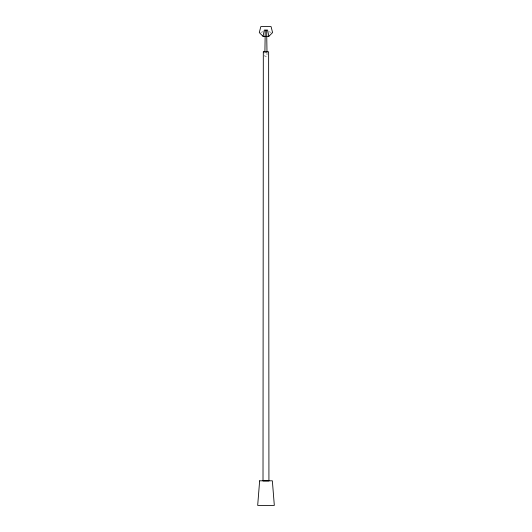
<?xml version="1.0" encoding="UTF-8"?>
<svg xmlns="http://www.w3.org/2000/svg" width="532" height="532" viewBox="0 0 532 532"><rect width="100%" height="100%" fill="white"/><g stroke="black" fill="none" stroke-linecap="round" stroke-linejoin="round"><path stroke-width="0.4" stroke-dasharray="2.66 2" d="M260.766 32.279L262.968 31.794M268.919 31.794L271.114 32.279M266.998 52.621L264.889 52.621L264.889 56.292L266.998 56.292L266.998 52.621"/><path stroke-width="0.8" d="M264.903 51.81L265.229 30.703L266.658 30.703L266.984 51.81M263.034 36.329L264.311 30.045L267.583 30.045L268.846 36.329L263.034 36.329L259.303 32.605L260.813 26.6L271.074 26.6L272.584 32.605L268.846 36.329M263.313 51.823L263.014 480.948L268.926 480.948L268.633 51.823L263.313 51.823M259.643 480.808L257.681 505.4L274.319 505.4L272.357 480.808L259.643 480.808"/></g></svg>
